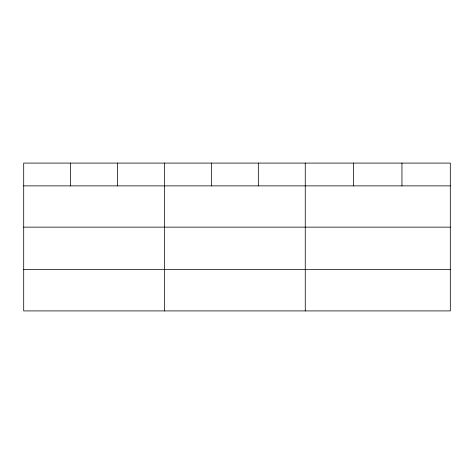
<?xml version="1.0" encoding="UTF-8"?>
<svg xmlns="http://www.w3.org/2000/svg" width="474" height="474" viewBox="0 0 474 474"><rect width="100%" height="100%" fill="white"/><g stroke="black" fill="none" stroke-linecap="round" stroke-linejoin="round"><path stroke-width="0.71" d="M450.3 227.141L450.3 163.086L23.7 163.086L23.7 310.914L450.3 310.914L450.3 227.141L23.7 227.141M23.7 185.873L450.3 185.873M23.7 269.653L450.3 269.653M401.952 163.086L401.952 185.873M353.604 163.086L353.604 185.873M305.256 163.086L305.256 310.914M258.33 163.086L258.33 185.873M211.404 163.086L211.404 185.873M164.478 163.086L164.478 310.914M117.552 163.086L117.552 185.873M70.626 163.086L70.626 185.873"/></g></svg>
